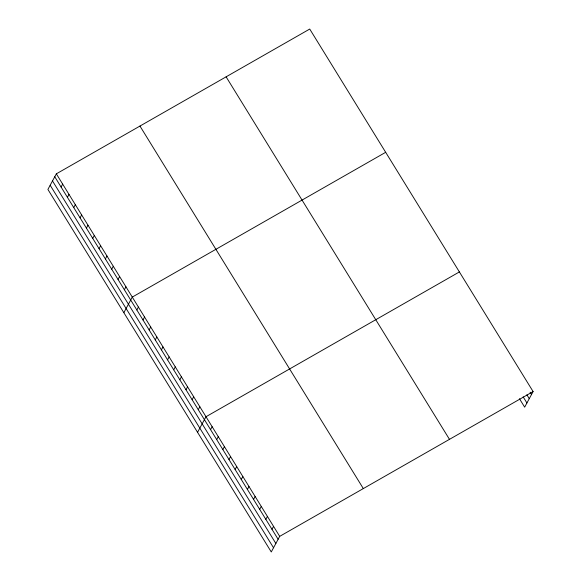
<?xml version="1.0" encoding="UTF-8"?>
<svg xmlns="http://www.w3.org/2000/svg" width="581" height="581" viewBox="0 0 581 581"><rect width="100%" height="100%" fill="white"/><g stroke="black" fill="none" stroke-linecap="round" stroke-linejoin="round"><path stroke-width="0.87" d="M56.335 173.842L47.903 189.435L271.269 551.95L279.701 536.357L533.097 391.565L309.731 29.05L56.335 173.842L279.701 536.357M61.092 187.031L62.668 184.112M67.418 197.3L68.994 194.381M73.743 207.577L75.327 204.657M80.076 217.846L81.652 214.926M86.402 228.115L87.978 225.196M92.735 238.384L94.311 235.472M99.06 248.661L100.636 245.741M105.386 258.93L106.969 256.01M111.719 269.199L113.295 266.28M118.045 279.476L119.621 276.556M124.378 289.745L125.954 286.825M123.847 312.687L132.279 297.094L385.675 152.302M136.847 309.985L138.423 307.066M142.991 319.957L144.567 317.037M149.128 329.921L150.711 327.001M155.272 339.892L156.848 336.973M161.416 349.864L162.992 346.944M167.56 359.828L169.136 356.916M173.697 369.799L175.28 366.88M179.841 379.771L181.417 376.851M185.985 389.735L187.561 386.823M192.129 399.706L193.705 396.787M198.274 409.678L199.849 406.758M197.562 432.322L205.994 416.73L459.382 271.937M210.554 429.613L212.13 426.694M216.698 439.585L218.274 436.665M222.843 449.556L224.419 446.636M228.979 459.52L230.563 456.601M235.123 469.492L236.699 466.572M241.268 479.463L242.843 476.543M247.412 489.427L248.988 486.508M253.556 499.399L255.132 496.479M259.692 509.37L261.276 506.45M265.837 519.334L267.413 516.422M271.981 529.306L273.557 526.386M533.097 391.565L524.665 407.158L519.465 398.726M530.097 392.182L531.513 394.484M526.894 394.833L529.255 398.668M523.147 396.838L526.923 402.974M226.111 76.83L449.476 439.345M139.956 126.062L363.321 488.577M54.759 176.762L278.125 539.277M52.501 180.945L275.859 543.46M50.169 185.252L273.528 547.767"/></g></svg>
